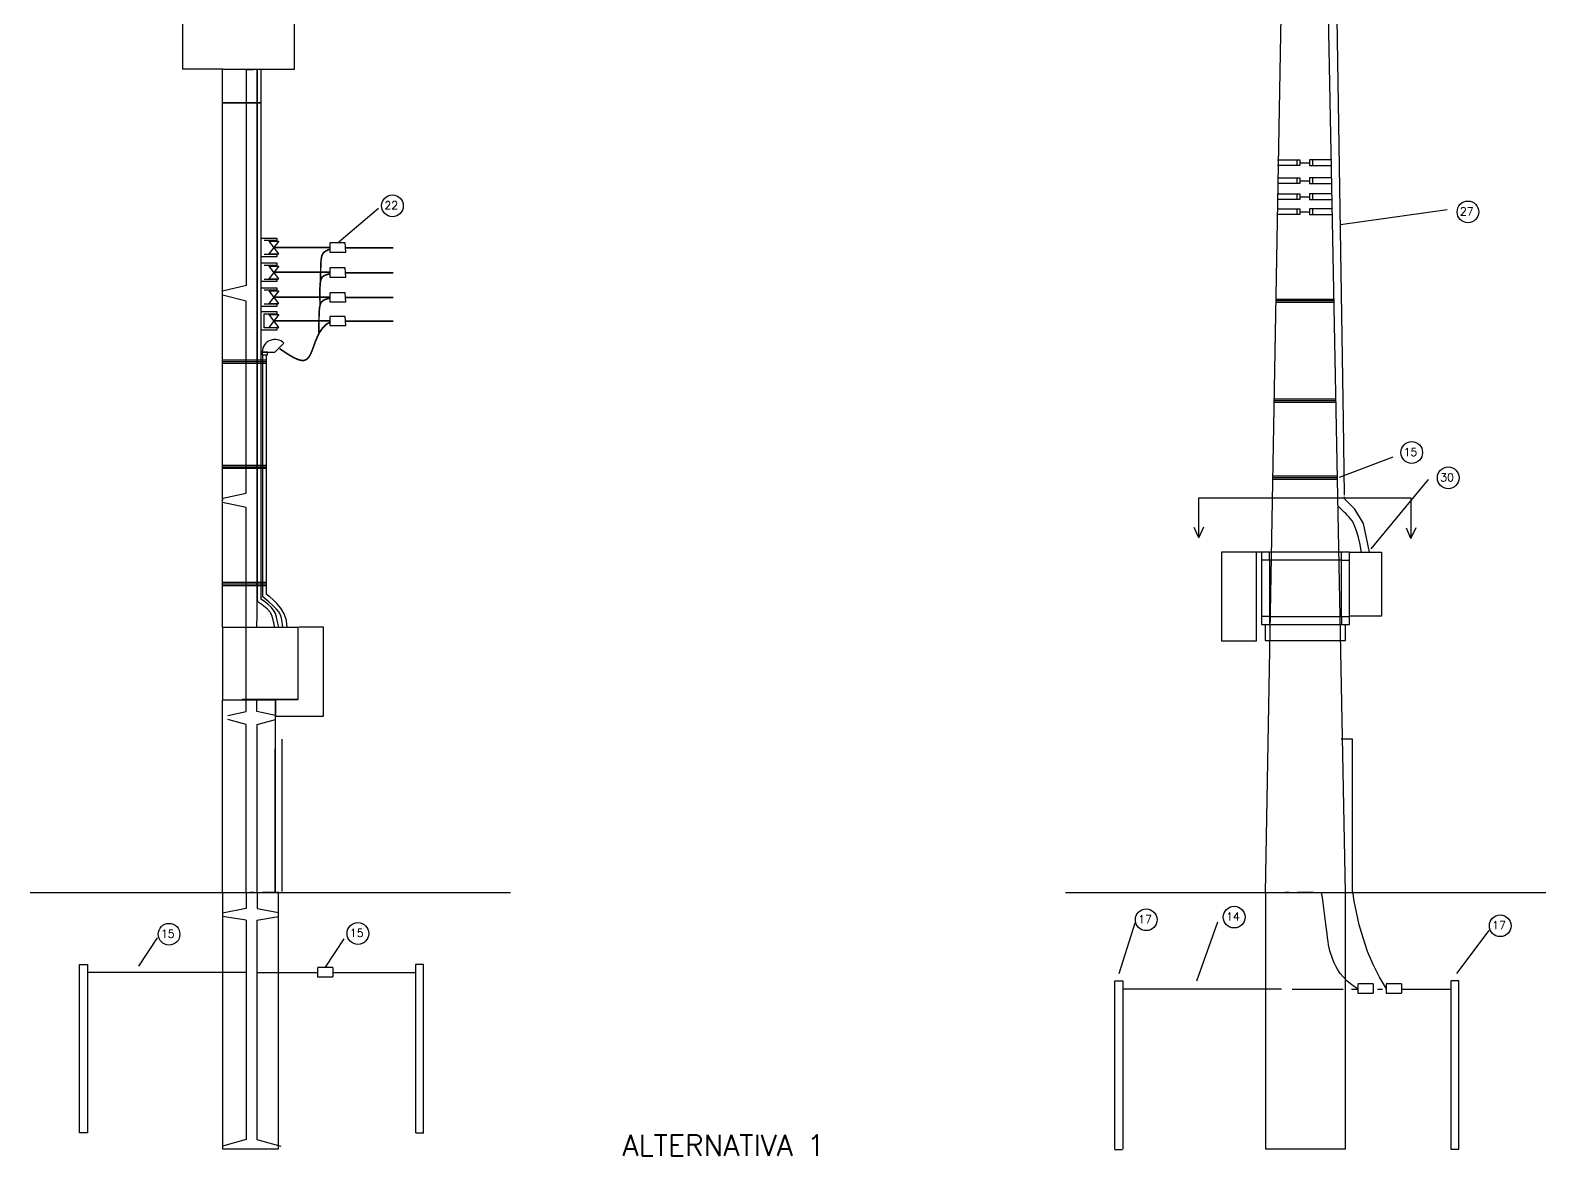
# Model space of a CAD drawing. Extents: x 0 to 422, y 0 to 49.
# Drawn here: x 0.1153 to 0.3046, y 0.272 to 0.4125 of the extents above; entities that cross this region are included whole.
import ezdxf

# ---------------------------------------------------------------- set-up
doc = ezdxf.new("R2010")
doc.units = 0
doc.header["$LTSCALE"] = 100
doc.header["$MEASUREMENT"] = 0
doc.linetypes.add('DASHED', pattern=[0.75, 0.5, -0.25])
doc.layers.get('0').update_dxf_attribs({"linetype": 'CONTINUOUS'})
doc.styles.add('ROMANS', font='ROMANS.shx', dxfattribs={"height": 250})

msp = doc.modelspace()

# ---------------------------------------------------------------- linework, layer by layer
for p, q in [((0.2696348436964883, 0.3048433146162111), (0.2724620430869649, 0.4648423398414575)), ((0.2764620430869649, 0.4648423398414575), (0.2795951106263702, 0.3048757847173151)), ((0.2793830410251702, 0.3638221201118172), (0.2783506758203466, 0.4290042096934759)), ((0.1343317396040758, 0.4256787977184695), (0.1343317396040758, 0.4076787977184695)), ((0.1483317396040758, 0.4076787977184695), (0.1483317396040758, 0.4256787977184695)), ((0.1393317396040758, 0.4076787977184695), (0.1343317396040758, 0.4076787977184695)), ((0.1393317396040758, 0.3379506823659204), (0.1393317396040758, 0.4076787977184695)), ((0.1393317396040758, 0.4076787977184695), (0.1483317396040758, 0.4076787977184695)), ((0.1423163096913603, 0.3806904796896202), (0.1423163096913603, 0.4076625848089717)), ((0.1423163096913603, 0.4076625848089717), (0.1432186136848451, 0.4076625848089717)), ((0.1436111467008779, 0.4076625848089717), (0.143136912598077, 0.4076625848089717)), ((0.1436111467008779, 0.4076625848089717), (0.1436111467008779, 0.3396625848089716)), ((0.1436933286180676, 0.4075970102685269), (0.1436933286180676, 0.4076810149675275)), ((0.1436933286180676, 0.3412170102685268), (0.1436933286180676, 0.4075970102685269)), ((0.1441333286180676, 0.4075970102685269), (0.1441333286180676, 0.4076810149675275)), ((0.1441333286180676, 0.4075970102685269), (0.1441333286180676, 0.3414989094134467)), ((0.2711438895017378, 0.3963651610440356), (0.2735454182582508, 0.3963651610440356)), ((0.2735454182582508, 0.3963651610440356), (0.2735454182582508, 0.3956657522238529)), ((0.2735454182582508, 0.3963651610440356), (0.2739269677537601, 0.3963651610440356)), ((0.2739269677537601, 0.3963651610440356), (0.2739288536610497, 0.3956657522238529)), ((0.2739288536610497, 0.3960092111715318), (0.275188711379447, 0.3960092111715318)), ((0.2751366634089383, 0.3963651610440356), (0.2751347775016489, 0.3956657522238529)), ((0.2755182129044478, 0.3963651610440356), (0.2751366634089383, 0.3963651610440356)), ((0.2755182129044478, 0.3963651610440356), (0.2755182129044478, 0.3956657522238529)), ((0.2779231011594494, 0.3963651610440356), (0.2755182129044478, 0.3963651610440356)), ((0.2735454182582508, 0.3956657522238529), (0.2711315308752568, 0.3956657522238529)), ((0.2711438895017378, 0.3941031355815036), (0.2735454182582508, 0.3941031355815036)), ((0.2739288536610497, 0.3956657522238529), (0.2735454182582508, 0.3956657522238529)), ((0.2735454182582508, 0.3941031355815036), (0.2735454182582508, 0.3934037267613207)), ((0.2735454182582508, 0.3941031355815036), (0.2739269677537601, 0.3941031355815036)), ((0.2739269677537601, 0.3941031355815036), (0.2739288536610497, 0.3934037267613207)), ((0.2751347775016489, 0.3956657522238529), (0.2755182129044478, 0.3956657522238529)), ((0.2751366634089383, 0.3941031355815036), (0.2751347775016489, 0.3934037267613207)), ((0.2755182129044478, 0.3941031355815036), (0.2751366634089383, 0.3941031355815036)), ((0.2755182129044478, 0.3956657522238529), (0.2779367996170401, 0.3956657522238529)), ((0.2755182129044478, 0.3941031355815036), (0.2755182129044478, 0.3934037267613207)), ((0.2779231011594494, 0.3941031355815036), (0.2755182129044478, 0.3941031355815036)), ((0.2735454182582508, 0.3934037267613207), (0.2711315308752568, 0.3934037267613207)), ((0.2711438895017378, 0.3921072310615464), (0.2735454182582508, 0.3921072310615464)), ((0.2739288536610497, 0.3934037267613207), (0.2735454182582508, 0.3934037267613207)), ((0.2735454182582508, 0.3921072310615464), (0.2739269677537601, 0.3921072310615464)), ((0.2735454182582508, 0.3921072310615464), (0.2735454182582508, 0.3914078222413637)), ((0.2739269677537601, 0.3921072310615464), (0.2739288536610497, 0.3914078222413637)), ((0.2739288536610497, 0.3937471857089996), (0.275188711379447, 0.3937471857089996)), ((0.2751347775016489, 0.3934037267613207), (0.2755182129044478, 0.3934037267613207)), ((0.2751366634089383, 0.3921072310615464), (0.2751347775016489, 0.3914078222413637)), ((0.2755182129044478, 0.3921072310615464), (0.2751366634089383, 0.3921072310615464)), ((0.2755182129044478, 0.3934037267613207), (0.2779367996170401, 0.3934037267613207)), ((0.2779231011594494, 0.3921072310615464), (0.2755182129044478, 0.3921072310615464)), ((0.2755182129044478, 0.3921072310615464), (0.2755182129044478, 0.3914078222413637)), ((0.1538705408282311, 0.3861127206051106), (0.1588380085695209, 0.3903247369009333)), ((0.2735454182582508, 0.3914078222413637), (0.2711315308752568, 0.3914078222413637)), ((0.2711438895017378, 0.3902443863175977), (0.2735454182582508, 0.3902443863175977)), ((0.2739288536610497, 0.3914078222413637), (0.2735454182582508, 0.3914078222413637)), ((0.2735454182582508, 0.3902443863175977), (0.2735454182582508, 0.3895449774974155)), ((0.2735454182582508, 0.3902443863175977), (0.2739269677537601, 0.3902443863175977)), ((0.2739269677537601, 0.3902443863175977), (0.2739288536610497, 0.3895449774974155)), ((0.2739288536610497, 0.3917512811890429), (0.275188711379447, 0.3917512811890429)), ((0.2751347775016489, 0.3914078222413637), (0.2755182129044478, 0.3914078222413637)), ((0.2751366634089383, 0.3902443863175977), (0.2751347775016489, 0.3895449774974155)), ((0.2755182129044478, 0.3902443863175977), (0.2751366634089383, 0.3902443863175977)), ((0.2755182129044478, 0.3914078222413637), (0.2779367996170401, 0.3914078222413637)), ((0.2755182129044478, 0.3902443863175977), (0.2755182129044478, 0.3895449774974155)), ((0.2779231011594494, 0.3902443863175977), (0.2755182129044478, 0.3902443863175977)), ((0.2789804051375517, 0.3882819090919047), (0.2923336561638611, 0.3901613979218905)), ((0.2735454182582508, 0.3895449774974155), (0.2711315308752568, 0.3895449774974155)), ((0.2739288536610497, 0.3895449774974155), (0.2735454182582508, 0.3895449774974155)), ((0.2739288536610497, 0.3898884364450942), (0.275188711379447, 0.3898884364450942)), ((0.2751347775016489, 0.3895449774974155), (0.2755182129044478, 0.3895449774974155)), ((0.2755182129044478, 0.3895449774974155), (0.2779367996170401, 0.3895449774974155)), ((0.1461520417524074, 0.3865597122158902), (0.1441723468159574, 0.3865597122158902)), ((0.1445217052659303, 0.3863269621078981), (0.1461520417524074, 0.3863269621078981)), ((0.1463849473857227, 0.3862105870539018), (0.1451039683669752, 0.3846201265592291)), ((0.1451039683669752, 0.3862105870539018), (0.1463849473857227, 0.3862105870539018)), ((0.1463849473857227, 0.3846201265592291), (0.1451427866273567, 0.3862105870539018)), ((0.1461520417524074, 0.3863269621078981), (0.1461520417524074, 0.3865597122158902)), ((0.1461520417524074, 0.3845425431898984), (0.1445217052659303, 0.3845425431898984)), ((0.1451039683669752, 0.3846201265592291), (0.1463849473857227, 0.3846201265592291)), ((0.1461520417524074, 0.3843097930819063), (0.1461520417524074, 0.3845425431898984)), ((0.1546592184471045, 0.385991196630127), (0.1527464492394544, 0.385991196630127)), ((0.1527464492394544, 0.3859229290066161), (0.1527464492394544, 0.3848306451260246)), ((0.1527464492394544, 0.3848306451260246), (0.1547464492394544, 0.3848306451260246)), ((0.1547464492394544, 0.3848306451260246), (0.1546592184471045, 0.385991196630127)), ((0.1441723468159574, 0.3843097930819063), (0.1461520417524074, 0.3843097930819063)), ((0.1461520417524074, 0.3834512119554224), (0.1441723468159574, 0.3834512119554224)), ((0.1445217052659303, 0.3832184618474302), (0.1461520417524074, 0.3832184618474302)), ((0.1463849473857227, 0.3831020867934339), (0.1451039683669752, 0.3815116262987618)), ((0.1451039683669752, 0.3831020867934339), (0.1463849473857227, 0.3831020867934339)), ((0.1463849473857227, 0.3815116262987618), (0.1451427866273567, 0.3831020867934339)), ((0.1461520417524074, 0.3832184618474302), (0.1461520417524074, 0.3834512119554224)), ((0.1546592184471045, 0.3828826963696593), (0.1527464492394544, 0.3828826963696593)), ((0.1527464492394544, 0.3828144287461487), (0.1527464492394544, 0.3817221448655573)), ((0.1547464492394544, 0.3817221448655573), (0.1546592184471045, 0.3828826963696593)), ((0.1441723468159574, 0.3812012928214386), (0.1461520417524074, 0.3812012928214386)), ((0.1461520417524074, 0.3814340429294307), (0.1445217052659303, 0.3814340429294307)), ((0.1451039683669752, 0.3815116262987618), (0.1463849473857227, 0.3815116262987618)), ((0.1461520417524074, 0.3812012928214386), (0.1461520417524074, 0.3814340429294307)), ((0.1527464492394544, 0.3817221448655573), (0.1547464492394544, 0.3817221448655573)), ((0.1423048415768425, 0.3547176586607425), (0.1423048415768425, 0.3787176586607425)), ((0.1461520417524074, 0.3803427116949551), (0.1441723468159574, 0.3803427116949551)), ((0.1445217052659303, 0.3801099615869625), (0.1461520417524074, 0.3801099615869625)), ((0.1463849473857227, 0.3799935865329662), (0.1451039683669752, 0.378403126038294)), ((0.1451039683669752, 0.3799935865329662), (0.1463849473857227, 0.3799935865329662)), ((0.1463849473857227, 0.378403126038294), (0.1451427866273567, 0.3799935865329662)), ((0.1461520417524074, 0.3801099615869625), (0.1461520417524074, 0.3803427116949551)), ((0.1546592184471045, 0.3797741961091919), (0.1527464492394544, 0.3797741961091919)), ((0.1527464492394544, 0.379705928485681), (0.1527464492394544, 0.3786136446050896)), ((0.1547464492394544, 0.3786136446050896), (0.1546592184471045, 0.3797741961091919)), ((0.2709413225614045, 0.3787805634597635), (0.2781476289130507, 0.3787805634597635)), ((0.2709448565821732, 0.3789805634597633), (0.2781437117598222, 0.3789805634597633)), ((0.1441723468159574, 0.3780927925609708), (0.1461520417524074, 0.3780927925609708)), ((0.1461520417524074, 0.3773822355953171), (0.1441723468159574, 0.3773822355953171)), ((0.1461520417524074, 0.378325542668963), (0.1445217052659303, 0.378325542668963)), ((0.1445217052659303, 0.3753650665693254), (0.1445217052659303, 0.3771494854873245)), ((0.1445217052659303, 0.3771494854873245), (0.1461520417524074, 0.3771494854873245)), ((0.1451039683669752, 0.378403126038294), (0.1463849473857227, 0.378403126038294)), ((0.1451039683669752, 0.3770331104333287), (0.1463849473857227, 0.3770331104333287)), ((0.1463849473857227, 0.3770331104333287), (0.1451039683669752, 0.3754426499386559)), ((0.1463849473857227, 0.3754426499386559), (0.1451427866273567, 0.3770331104333287)), ((0.1461520417524074, 0.3780927925609708), (0.1461520417524074, 0.378325542668963)), ((0.1461520417524074, 0.3771494854873245), (0.1461520417524074, 0.3773822355953171)), ((0.1527464492394544, 0.3786136446050896), (0.1547464492394544, 0.3786136446050896)), ((0.1546592184471045, 0.3768137200095539), (0.1527464492394544, 0.3768137200095539)), ((0.1527464492394544, 0.3767454523860434), (0.1527464492394544, 0.3756531685054515)), ((0.1547464492394544, 0.3756531685054515), (0.1546592184471045, 0.3768137200095539)), ((0.270937788540636, 0.3785805634597632), (0.2781515460662793, 0.3785805634597632)), ((0.1441723468159574, 0.3751323164613333), (0.1461520417524074, 0.3751323164613333)), ((0.1461520417524074, 0.3753650665693254), (0.1445217052659303, 0.3753650665693254)), ((0.1451039683669752, 0.3754426499386559), (0.1463849473857227, 0.3754426499386559)), ((0.1461520417524074, 0.3751323164613333), (0.1461520417524074, 0.3753650665693254)), ((0.1527464492394544, 0.3756531685054515), (0.1547464492394544, 0.3756531685054515)), ((0.1458844328000545, 0.3723389080951865), (0.1470087325821411, 0.3734632078772734)), ((0.1448503305514749, 0.3713291472812189), (0.1393317396040758, 0.3713291472812189)), ((0.1448503305514749, 0.3711291472812192), (0.1393317396040758, 0.3711291472812192)), ((0.1442770633323647, 0.3719929504963161), (0.1449350348103182, 0.3719929504963161)), ((0.1449350348103182, 0.3723364709818857), (0.1442810625364929, 0.3723364709818857)), ((0.1442810625364929, 0.3723364709818857), (0.1442810625364929, 0.3719912057014109)), ((0.1442832090266201, 0.3723389080951865), (0.1458844328000545, 0.3723389080951865)), ((0.1443704533193712, 0.3434808024673489), (0.1443704533193712, 0.372002774429585)), ((0.1448139853405068, 0.3434985322300977), (0.1448139853405068, 0.372002774429585)), ((0.1449350348103182, 0.3719929504963161), (0.1449350348103182, 0.3723364709818857)), ((0.1448503305514749, 0.3709291472812188), (0.1393317396040758, 0.3709291472812188)), ((0.2707171980384582, 0.3660967374369871), (0.2783960513633348, 0.3660967374369871)), ((0.2707207320592266, 0.3662967374369873), (0.2783921342101061, 0.3662967374369873)), ((0.2707242660799953, 0.3664967374369872), (0.2783882170568773, 0.3664967374369872)), ((0.1448503305514749, 0.3581941430379625), (0.1393317396040758, 0.3581941430379625)), ((0.1448503305514749, 0.3579941430379627), (0.1393317396040758, 0.3579941430379627)), ((0.2788718490406032, 0.3567100154646297), (0.2855943098273414, 0.3592867786103126)), ((0.1448503305514749, 0.3577941430379624), (0.1393317396040758, 0.3577941430379624)), ((0.270586213917875, 0.3568857587676307), (0.2785782380044208, 0.3568857587676307)), ((0.270586213917875, 0.356685758767631), (0.2785782380044208, 0.356685758767631)), ((0.270586213917875, 0.3564857587676307), (0.2785782380044208, 0.3564857587676307)), ((0.2828316553817301, 0.3477833713131109), (0.2900145590872423, 0.3564339337783867)), ((0.2612829411981608, 0.3491637808554511), (0.2612829411981608, 0.3541332523189468)), ((0.2612829411981608, 0.3541332523189468), (0.2878044352240501, 0.3541332523189468)), ((0.2878044352240501, 0.3541332523189468), (0.2878044352240501, 0.3490717528859523)), ((0.1423016744486807, 0.3289506823659203), (0.1423016744486807, 0.3529506823659204)), ((0.2612829411981608, 0.3491637808554511), (0.2607304106157418, 0.3504521624282925)), ((0.2612829411981608, 0.3491637808554511), (0.2619275609777412, 0.3505441892866648)), ((0.2878044352240501, 0.3490717528859523), (0.2872519046416311, 0.3503601344587938)), ((0.2878044352240501, 0.3490717528859523), (0.2884490550036304, 0.3504521613171661)), ((0.2691348436964883, 0.3473433146162111), (0.2641348436964883, 0.3473433146162111)), ((0.2641348436964883, 0.3473433146162111), (0.2641348436964883, 0.3362992381214809)), ((0.2685084018954466, 0.3362992381214809), (0.2685084018954466, 0.347284765950586)), ((0.2801348436964882, 0.3473433146162111), (0.2691348436964883, 0.3473433146162111)), ((0.2691348436964883, 0.3473433146162111), (0.2691348436964883, 0.338343314616211)), ((0.2701348436964883, 0.346343314616211), (0.2701348436964883, 0.3473433146162111)), ((0.2791348436964882, 0.346343314616211), (0.2791348436964882, 0.3473433146162111)), ((0.2801348436964882, 0.338343314616211), (0.2801348436964882, 0.3473433146162111)), ((0.2801348436964882, 0.3473433146162111), (0.2841348436964882, 0.3473433146162111)), ((0.2841348436964882, 0.3473433146162111), (0.2841348436964882, 0.3393704609963543)), ((0.2701348436964883, 0.346343314616211), (0.2691348436964883, 0.346343314616211)), ((0.2791348436964882, 0.346343314616211), (0.2701348436964883, 0.346343314616211)), ((0.2701348436964883, 0.346343314616211), (0.2701348436964883, 0.3393433146162111)), ((0.2791348436964882, 0.3393433146162111), (0.2791348436964882, 0.346343314616211)), ((0.2791348436964882, 0.346343314616211), (0.2801348436964882, 0.346343314616211)), ((0.1448503305514749, 0.3435640977404651), (0.1393317396040758, 0.3435640977404651)), ((0.1448503305514749, 0.3433640977404648), (0.1393317396040758, 0.3433640977404648)), ((0.1448503305514749, 0.343164097740465), (0.1393317396040758, 0.343164097740465)), ((0.1436111467008779, 0.3396625848089716), (0.1435971853954628, 0.3379464755753275)), ((0.2701348436964883, 0.3393433146162111), (0.2691348436964883, 0.3393433146162111)), ((0.2701348436964883, 0.3393433146162111), (0.2791348436964882, 0.3393433146162111)), ((0.2701348436964883, 0.3393433146162111), (0.2701348436964883, 0.338343314616211)), ((0.2791348436964882, 0.3393433146162111), (0.2801348436964882, 0.3393433146162111)), ((0.2791348436964882, 0.3393433146162111), (0.2791348436964882, 0.338343314616211)), ((0.2841348436964882, 0.3393704609963543), (0.2802104597266151, 0.3393704609963543)), ((0.1488033141073564, 0.3379506823659204), (0.1393317396040758, 0.3379506823659204)), ((0.1393317396040758, 0.3379506823659204), (0.1393317396040758, 0.3289449075140265)), ((0.1488033141073564, 0.3289506823659203), (0.1488033141073564, 0.3379506823659204)), ((0.1519563098822424, 0.3379714835422565), (0.1488525736496734, 0.3379714835422565)), ((0.1519563098822424, 0.3268793304390797), (0.1519563098822424, 0.3379714835422565)), ((0.2691348436964883, 0.338343314616211), (0.2801348436964882, 0.338343314616211)), ((0.2696076540077778, 0.338343314616211), (0.2696076540077778, 0.336343314616211)), ((0.2796076540077778, 0.336343314616211), (0.2796076540077778, 0.3383073455688255)), ((0.2641348436964883, 0.3362992381214809), (0.2685084018954466, 0.3362992381214809)), ((0.1399563098822424, 0.3288793304390797), (0.1393192154060324, 0.3288793304390797)), ((0.1393192154060324, 0.3048433146162111), (0.1393192154060324, 0.3288793304390797)), ((0.1459563098822424, 0.3288793304390797), (0.1399563098822424, 0.3288793304390797)), ((0.1418033141073564, 0.3289506823659203), (0.1488033141073564, 0.3289506823659203)), ((0.1488033141073564, 0.3289506823659203), (0.1418033141073564, 0.3289506823659203)), ((0.1423016744486807, 0.3274565979727859), (0.1423016744486807, 0.3289506823659203)), ((0.1436306325310855, 0.3274565979727859), (0.1436306325310855, 0.3289506823659203)), ((0.1459563098822424, 0.3048793304390798), (0.1459563098822424, 0.3288793304390797)), ((0.1459563098822424, 0.3288793304390797), (0.1459563098822424, 0.3268793304390797)), ((0.1399759970975239, 0.3269585705247109), (0.1423016744486807, 0.3274565979727859)), ((0.1422841306635358, 0.3258433146162111), (0.1399759970975239, 0.3264605420521812)), ((0.1459563098822424, 0.3269585705247109), (0.1436306325310855, 0.3274565979727859)), ((0.1436481763162304, 0.3258433146162111), (0.1459563098822424, 0.3264605420521812)), ((0.1459563098822424, 0.3264605420521812), (0.1459563098822424, 0.3269585705247109)), ((0.1459563098822424, 0.3268793304390797), (0.1519563098822424, 0.3268793304390797)), ((0.2805202723716572, 0.3239915163196065), (0.2791001707397537, 0.3239915163196065)), ((0.1459230861422667, 0.3047927158563116), (0.1459230861422667, 0.3227927158563116)), ((0.1153192154060326, 0.3048433146162111), (0.1753192154060324, 0.3048433146162111)), ((0.1153192154060326, 0.3048433146162111), (0.1393192154060324, 0.3048433146162111)), ((0.1393192154060324, 0.3048433146162111), (0.1413192154060324, 0.3048433146162111)), ((0.1422841306635358, 0.3048433146162111), (0.1432841306635358, 0.3048433146162111)), ((0.1432841306635358, 0.3048433146162111), (0.1427841306635358, 0.3048433146162111)), ((0.1463192154060324, 0.3048433146162111), (0.1443192154060324, 0.3048433146162111)), ((0.2446348436964882, 0.3048433146162111), (0.2686348436964883, 0.3048433146162111)), ((0.2446348436964882, 0.3048433146162111), (0.3046348436964883, 0.3048433146162111)), ((0.2446348436964882, 0.3048433146162111), (0.2696348436964883, 0.3048433146162111)), ((0.2686348436964883, 0.3048433146162111), (0.2706348436964883, 0.3048433146162111)), ((0.2696348436964883, 0.3048433146162111), (0.2696348436964883, 0.272843314616211)), ((0.2715997589539917, 0.3048433146162111), (0.2725997589539917, 0.3048433146162111)), ((0.2725997589539917, 0.3048433146162111), (0.2720997589539917, 0.3048433146162111)), ((0.2756348436964883, 0.3048433146162111), (0.2736348436964883, 0.3048433146162111)), ((0.2796348436964883, 0.272843314616211), (0.2796348436964883, 0.3048433146162111)), ((0.2513364966745213, 0.2947340858544513), (0.2533394225277542, 0.3010468018897009)), ((0.2610429811424709, 0.2938102738872349), (0.263662190458068, 0.3012007696249648)), ((0.1288844464242549, 0.2956508188325615), (0.1312025988547322, 0.2991938678800944)), ((0.2935519981898723, 0.2947340858544513), (0.2975578483628216, 0.3001229899224845)), ((0.1522023218118808, 0.2955145480144984), (0.1545204742423581, 0.2990575970620307)), ((0.1531161800673398, 0.2954687219860621), (0.1512034108596898, 0.2954687219860621)), ((0.1512034108596898, 0.295400454362551), (0.1512034108596898, 0.2943081704819597)), ((0.1531161800673398, 0.2954687219860621), (0.1531161800673398, 0.2943143250216221)), ((0.1512034108596898, 0.2943081704819597), (0.1531163804665952, 0.2943081704819597)), ((0.283091070860309, 0.2934205878912231), (0.2811783016526591, 0.2934205878912231)), ((0.2811783016526591, 0.293352320267712), (0.2811783016526591, 0.2922600363871206)), ((0.2811783016526591, 0.2922600363871206), (0.2830912712595645, 0.2922600363871206)), ((0.283091070860309, 0.2934205878912231), (0.283091070860309, 0.2922661909267831)), ((0.2866003408166377, 0.2934205878912231), (0.2846875716089877, 0.2934205878912231)), ((0.2846875716089877, 0.293352320267712), (0.2846875716089877, 0.2922600363871206)), ((0.2846875716089877, 0.2922600363871206), (0.2866005412158931, 0.2922600363871206)), ((0.2866003408166377, 0.2934205878912231), (0.2866003408166377, 0.2922661909267831)), ((0.2696348436964883, 0.272843314616211), (0.2796348436964883, 0.272843314616211))]:
    msp.add_line(p, q)
at = {"linetype": 'DASHED'}
for p, q in [((0.2696076540077778, 0.336343314616211), (0.2796076540077778, 0.336343314616211)), ((0.1422841306635358, 0.3048433146162111), (0.1422841306635358, 0.3258433146162111)), ((0.1436481763162304, 0.3048433146162111), (0.1436481763162304, 0.3258433146162111)), ((0.146764116588451, 0.3049837328088638), (0.146764116588451, 0.3239915163196065)), ((0.1393192154060324, 0.3048433146162111), (0.1393192154060324, 0.272843314616211)), ((0.1393192154060324, 0.3048433146162111), (0.1393192154060324, 0.294843314616211)), ((0.1422841306635358, 0.3048433146162111), (0.1422841306635358, 0.3028433146162111)), ((0.1436481763162304, 0.3048433146162111), (0.1436481763162304, 0.3028433146162111)), ((0.1463192154060324, 0.272843314616211), (0.1463192154060324, 0.3048355311054683)), ((0.1422841306635358, 0.3028433146162111), (0.1393263540723043, 0.3022874330756854)), ((0.1422983908896396, 0.3013931342047363), (0.1393263540723043, 0.3018513308489028)), ((0.1422983908896396, 0.3013931342047363), (0.1422983908896396, 0.2740015958758805)), ((0.1436339160901267, 0.3013931342047363), (0.1463260805785088, 0.3018338874564607)), ((0.1436339160901267, 0.3013931342047363), (0.1436339160901267, 0.2740015958758805)), ((0.1436481763162304, 0.3028433146162111), (0.1463260805785088, 0.3023572086943632)), ((0.1214820533746625, 0.274843314616211), (0.1214820533746625, 0.2958433146162111)), ((0.1214820533746625, 0.2958433146162111), (0.1224820533746625, 0.2958433146162111)), ((0.1224820533746625, 0.2958433146162111), (0.1224820533746625, 0.294843314616211)), ((0.1644502536051037, 0.2958433146162111), (0.1634502536051037, 0.2958433146162111)), ((0.1634502536051037, 0.2958433146162111), (0.1634502536051037, 0.294843314616211)), ((0.1644502536051037, 0.274843314616211), (0.1644502536051037, 0.2958433146162111)), ((0.1422983908896396, 0.294843314616211), (0.1224820533746625, 0.294843314616211)), ((0.1224820533746625, 0.294843314616211), (0.1224820533746625, 0.274843314616211)), ((0.1436339160901267, 0.294843314616211), (0.1512034108596898, 0.294843314616211)), ((0.1531161800673398, 0.294843314616211), (0.1634502536051037, 0.294843314616211)), ((0.1634502536051037, 0.294843314616211), (0.1634502536051037, 0.274843314616211)), ((0.2507976816651184, 0.272795180521372), (0.2507976816651184, 0.293795180521372)), ((0.2507976816651184, 0.293795180521372), (0.2517976816651184, 0.293795180521372)), ((0.2517976816651184, 0.293795180521372), (0.2517976816651184, 0.292795180521372)), ((0.2927658818955594, 0.293795180521372), (0.2927658818955594, 0.292795180521372)), ((0.2937658818955594, 0.293795180521372), (0.2927658818955594, 0.293795180521372)), ((0.2937658818955594, 0.272795180521372), (0.2937658818955594, 0.293795180521372)), ((0.2716140191800954, 0.292795180521372), (0.2517976816651184, 0.292795180521372)), ((0.2517976816651184, 0.292795180521372), (0.2517976816651184, 0.272795180521372)), ((0.2729495443805823, 0.292795180521372), (0.2779416988937459, 0.292795180521372)), ((0.2779416988937459, 0.292795180521372), (0.2793413229318363, 0.292795180521372)), ((0.280368393915711, 0.292795180521372), (0.2808819294076481, 0.292795180521372)), ((0.2836155651305777, 0.292795180521372), (0.2842432540603755, 0.292795180521372)), ((0.2866241923560575, 0.292795180521372), (0.2927658818955594, 0.292795180521372)), ((0.2927658818955594, 0.292795180521372), (0.2927658818955594, 0.272795180521372)), ((0.1224583851784033, 0.274843314616211), (0.1214583851784033, 0.274843314616211)), ((0.163473921801363, 0.274843314616211), (0.164473921801363, 0.274843314616211)), ((0.1422983908896396, 0.2740015958758805), (0.1393145706588667, 0.2731493078487238)), ((0.1393192154060324, 0.272843314616211), (0.1463192154060324, 0.272843314616211)), ((0.1436339160901267, 0.2740015958758805), (0.1466177363208996, 0.2731493078487238)), ((0.2517740134688592, 0.2727104395365582), (0.2507740134688592, 0.2727104395365582)), ((0.2927895500918186, 0.272795180521372), (0.2937895500918186, 0.272795180521372))]:
    msp.add_line(p, q, dxfattribs=at)
at = {"linetype": 'Continuous'}
for p, q in [((0.2805202723716572, 0.3049837328088638), (0.2805202723716572, 0.3239915163196065)), ((0.2807294365376773, 0.292795180521372), (0.2811421805135736, 0.292795180521372))]:
    msp.add_line(p, q, dxfattribs=at)
at = {"const_width": 0.0002}
for points in [[(0.1393471733984428, 0.4035980430479272), (0.1393471733984428, 0.4034854770127427), (0.1441333286180676, 0.4034854770127427)], [(0.1457543117452357, 0.3854275913466746), (0.1527543117452357, 0.3854275913466746)], [(0.1515851255704866, 0.3811145869562006), (0.1515873937807775, 0.3823098055961291), (0.1516032712528141, 0.3832138196970123), (0.1516463672483422, 0.3838746300097423), (0.1517302910291077, 0.3843402372852111), (0.1518686518568558, 0.3846586422743112), (0.1520750589933324, 0.3848778457279333), (0.1523631217002834, 0.3850458483969706), (0.1527464492394544, 0.3852106510323142)], [(0.1546592184471045, 0.3853767870663206), (0.1606592184471045, 0.3853767870663206)], [(0.1457543117452357, 0.3823190910862072), (0.1527543117452357, 0.3823190910862072)], [(0.1515168122202259, 0.378179074384189), (0.1514967985369748, 0.3793740263527835), (0.1514975990391296, 0.380276173754327), (0.1515336235355097, 0.3809319173117069), (0.151619281834934, 0.3813876577478091), (0.1517689837462214, 0.3816897957855209), (0.1519971390781913, 0.3818847321477283), (0.1523181576396627, 0.3820188675573182), (0.1527464492394544, 0.3821386027371768)], [(0.1546592184471045, 0.3822682868058528), (0.1606592184471045, 0.3822682868058528)], [(0.1457543117452357, 0.3792105908257395), (0.1527543117452357, 0.3792105908257395)], [(0.1513801855197045, 0.3754483651588149), (0.1513829874280442, 0.3765307820605558), (0.1514026007864233, 0.3773491948435503), (0.1514558370448807, 0.3779468041858318), (0.1515595076534559, 0.3783668107654353), (0.1517304240621876, 0.3786524152603953), (0.1519853977211152, 0.3788468183487462), (0.152341240080278, 0.3789932207085226), (0.1528147625897151, 0.3791348230177587)], [(0.1546592184471045, 0.3791597865453851), (0.1606592184471045, 0.3791597865453851)], [(0.1457543117452357, 0.3762501147261015), (0.1527543117452357, 0.3762501147261015)], [(0.1464616367856971, 0.3727859240330554), (0.1473503752195749, 0.3721797145967357), (0.148083007382262, 0.3717379077185515), (0.148679546896691, 0.3714521032668181), (0.1491600073857936, 0.3713139011098497), (0.1495444024725019, 0.3713149011159622), (0.1498527457797478, 0.3714467031534696), (0.1501050509304636, 0.3717009070906875), (0.1503213315475811, 0.3720691127959304), (0.1505209341340382, 0.3725390534120011), (0.150720536712795, 0.3730829951796527), (0.1509361501868174, 0.3736693376141257), (0.1511837854590709, 0.3742664802306609), (0.1514794534325216, 0.3748428225444986), (0.1518391650101354, 0.3753667640708805), (0.152278931094878, 0.3758067043250458), (0.1528147625897151, 0.3761310428222364)], [(0.1513801855197045, 0.3760627747226213), (0.1513801855197045, 0.3747656879714973)], [(0.1546592184471045, 0.3761993104457475), (0.1606592184471045, 0.3761993104457475)]]:
    msp.add_lwpolyline(points, dxfattribs=at)
for points in [[(0.1423048415768425, 0.3787176586607425), (0.1393447161615355, 0.3794526458639994), (0.1393447161615355, 0.3800208143120191), (0.142329585999686, 0.3807310248720442)], [(0.2794955485440104, 0.3544902589345374), (0.2793830410251702, 0.3638221201118172)], [(0.1423016744486807, 0.3529506823659204), (0.1393357804925455, 0.3535594503364442), (0.1393675558042695, 0.3540992727769036), (0.1422908920657736, 0.354734358065612)], [(0.2816198771796461, 0.3473433146162111), (0.2826198771796461, 0.3473433146162111), (0.2818652958161284, 0.3509466087188917), (0.280801472615727, 0.3527184683991877), (0.2797376494153256, 0.3537815838267165), (0.2795012442596809, 0.3540178315937651), (0.2794983792201789, 0.3542554703860442)], [(0.2816288906604838, 0.347284765950586), (0.2814463923442087, 0.3483351926196697), (0.2812548903140274, 0.349198743456127), (0.2810564623477041, 0.3498989509732887), (0.2808531862230028, 0.3504593476844853), (0.2806471397176885, 0.3509034661030469), (0.2804404006095252, 0.3512548387423049), (0.2802350466762774, 0.3515369981155891), (0.2800331556957095, 0.3517734767362304), (0.2798365745824587, 0.3519845771639012), (0.2796462267986532, 0.3521776821436461), (0.2794628049432944, 0.3523569444668506), (0.279287001615383, 0.3525265169249006), (0.2791195094139206, 0.3526905523091832), (0.2789610209379076, 0.3528532034110841), (0.2788122287863458, 0.3530186230219888), (0.278673825558236, 0.3531909639332844)], [(0.1443881946002167, 0.3417787737112945), (0.1443704533193712, 0.3434808024673489)], [(0.1448316904467985, 0.3420653731220337), (0.1448139853405068, 0.3434985322300977)], [(0.1436922967389168, 0.3413328796437154), (0.1436922967389168, 0.3411949085401957)], [(0.1463501848799466, 0.3379890100488965), (0.1462179380716483, 0.3386741004021342), (0.1460896261616496, 0.339230616839504), (0.1459310522448785, 0.3397051447370295), (0.1457072613434444, 0.3401246683390996), (0.1454015045477882, 0.3404976718217695), (0.1450116823573743, 0.3408481434764735), (0.1445207999928849, 0.3412217922918899), (0.1441333286180676, 0.3414989094134467)], [(0.1468719729363316, 0.3379492082984766), (0.1467818453257786, 0.338598499004052), (0.1466869756467037, 0.3391092928334152), (0.1465582571217302, 0.3395264675062472), (0.1463665829734822, 0.3398949007422298), (0.1460828464245832, 0.3402594702610445), (0.1456779406976569, 0.3406650537823726), (0.1451227590153268, 0.341156529025895), (0.1443881946002167, 0.3417787737112945)], [(0.1474219526425394, 0.3379492082984766), (0.1473106537975381, 0.3388436865381901), (0.1470172292615015, 0.3396465737173362), (0.1466023870328808, 0.3403493857038034), (0.1461268351101265, 0.3409436383654794), (0.1456512814916904, 0.3414208475702522), (0.1452364341760227, 0.3417725291860102), (0.1449430011615751, 0.3419901990806412), (0.1448316904467985, 0.3420653731220337)]]:
    msp.add_lwpolyline(points)
msp.add_lwpolyline([(0.1458592480464134, 0.3378942417763556, 0.00504025595276797), (0.1457820795886802, 0.3383168522883629, 0.008353498234946695), (0.145728703108491, 0.3385705157733273, 0.0006248457690095573), (0.1456217048617422, 0.3390372537753701, 0.005045590957801121), (0.145607799214244, 0.339094902048078, 0.01893231688076417), (0.1455540010400761, 0.3392787707359635, 0.01492305583994872), (0.1454701360132025, 0.3395068552285703, 0.02696850440816829), (0.1453912442136763, 0.3396761344507931, 0.02544123589318319), (0.1452893131548959, 0.3398458299427667, 0.02372040077725546), (0.1451672106303055, 0.34001009516877, 0.02545297578753189), (0.145038930288854, 0.3401512808186308, 0.01251714004612223), (0.144847150885109, 0.3403325841641459, 0.01635420369400947), (0.1446925870646063, 0.3404626624841249, 0.004066319733864702), (0.1446405534878912, 0.3405029418196905, 0.0005113690965649313), (0.1442238831316828, 0.340819429567212, 0.006930280578844849), (0.1440348176840254, 0.3409586488256091, 0.003907272225815068), (0.1436942127755395, 0.3411982465173351)], format="xyb")
at = {"linetype": 'DASHED'}
msp.add_lwpolyline([(0.281122804640445, 0.2928172146161001), (0.2804238256378636, 0.2933058182381697), (0.2798408356637546, 0.2937913082140235), (0.2793606638014441, 0.294270570919749), (0.2789701391342579, 0.2947404927314351), (0.278656090745522, 0.2951979600251688), (0.2784053477185622, 0.2956398591770385), (0.2782047391367043, 0.2960630765631313), (0.278041094083274, 0.2964644985595359), (0.2779028703038954, 0.2968433467622494), (0.2777850401933832, 0.2972081836469029), (0.2776842048088503, 0.2975699069090387), (0.2775969652074097, 0.2979394142441975), (0.2775199224461739, 0.2983276033479201), (0.2774496775822557, 0.2987453719157488), (0.277382831672768, 0.2992036176432239), (0.2773159857748239, 0.2997132382258869), (0.2772462366236647, 0.300281027032076), (0.2771726636670484, 0.3008973601213184), (0.2770948420308609, 0.3015485092259369), (0.277012346840989, 0.3022207460782557), (0.2769247532233191, 0.3029003424105982), (0.2768316363037376, 0.3035735699552879), (0.276732571208131, 0.3042267004446494), (0.2766271330623855, 0.3048460056110053)], dxfattribs=at)
at = {"linetype": 'DASHED', "flags": 128}
msp.add_lwpolyline([(0.2847483465110399, 0.2928172146161001), (0.2838547073604269, 0.2942616545808387), (0.2830697107452435, 0.295840263569155), (0.2823918523208891, 0.2974969962865075), (0.2818196277427638, 0.2991758074383561), (0.2813515326662672, 0.3008206517301587), (0.2809860627467992, 0.302375483867375), (0.2807217136397593, 0.3037842585554636), (0.2805569810005478, 0.3049909304998842)], dxfattribs=at)
for centre in [(0.1605618144906472, 0.3906207822031325), (0.2949278216220897, 0.3898598325415438), (0.2878933669108125, 0.3598075493161523), (0.2924657624731427, 0.3566441511988615), (0.2657147025661547, 0.3017750577551128), (0.1562503360199995, 0.2997292143478376), (0.2547278345966221, 0.3014423430448988), (0.2989521440780565, 0.3006901292308207), (0.1326473400503445, 0.2996301073892332)]:
    msp.add_circle(centre, 0.001355702790908603)
msp.add_arc((0.1458844328000545, 0.3723389080951865), 0.001589999999999999, 44.9999999999999, 178.9590671326735)

# ---------------------------------------------------------------- texts
at = {"style": 'ROMANS'}
for s, height, p in [('22', 0.001, (0.1595523834124853, 0.3901836526813937)), ('27', 0.001, (0.2939183905439278, 0.3894227030198054)), ('15', 0.001, (0.2868839358326508, 0.3593704197944135)), ('30', 0.001, (0.2914563313949808, 0.3562070216771226)), ('17', 0.001, (0.2537184035184604, 0.3010052135231603)), ('14', 0.001, (0.2647052714879927, 0.301337928233374)), ('17', 0.001, (0.2979427129998947, 0.3002529997090819)), ('15', 0.001, (0.1316379089721828, 0.2991929778674944)), ('15', 0.001, (0.1552409049418378, 0.2992920848260987)), ('ALTERNATIVA 1', 0.0026, (0.1892865355579191, 0.271974754346767))]:
    msp.add_text(s, height=height, dxfattribs=at).set_placement(p)

doc.saveas('drawing.dxf')
